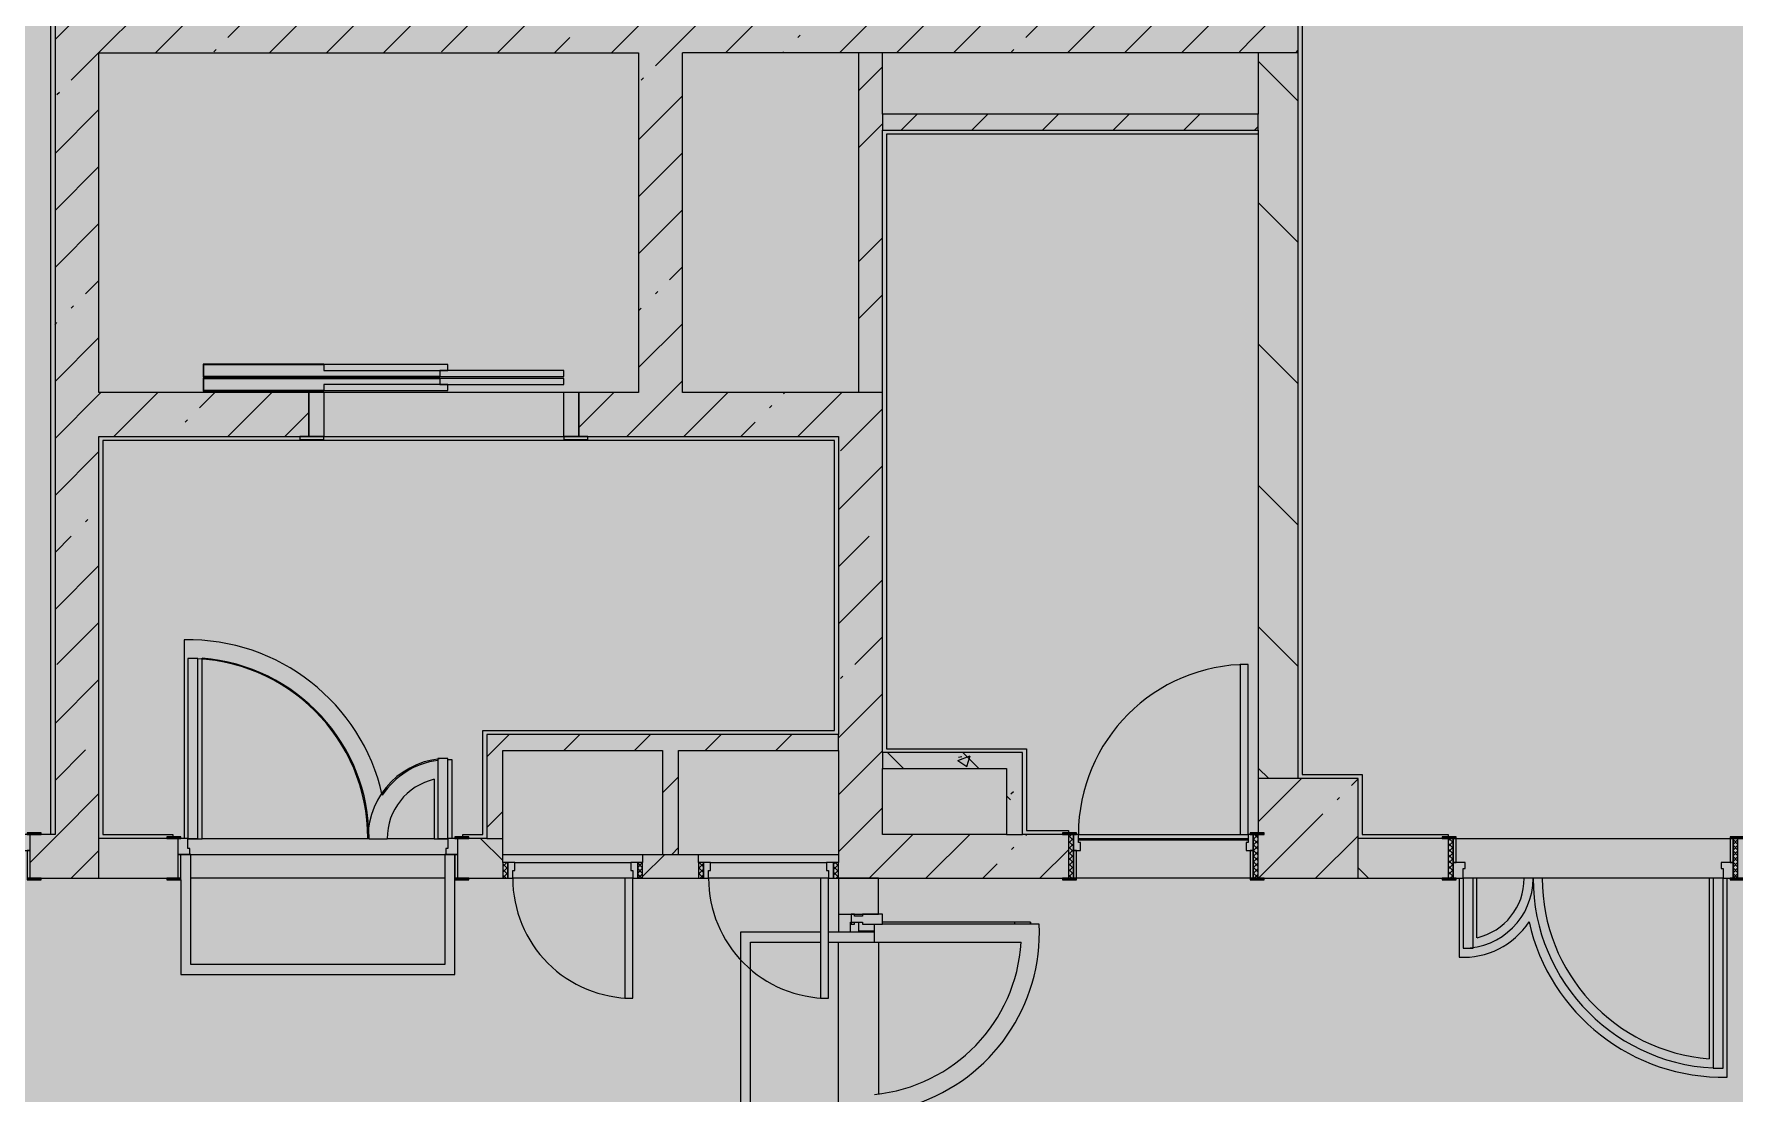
# Model space of a CAD drawing. Header units: millimetres. Extents: x 81303 to 275082, y -8553 to 29000.
# Drawn here: x 242547 to 251052, y 12321 to 17624 of the extents above; entities that cross this region are included whole.
import ezdxf

# ---------------------------------------------------------------- set-up
doc = ezdxf.new("R2010")
doc.units = ezdxf.units.MM
doc.layers.add('A-DETL-GENF-2', color=7, linetype='Continuous', lineweight=9, true_color=0xc0c0c0, transparency=0.4)
for name, color, linetype, lineweight, true_color in [('A-DETL-GENF-4', 7, 'Continuous', 5, 0xe2e2e2), ('A-DETL-GENF-5', 7, 'Continuous', 5, 0xb7b7b7), ('A-DOOR-1', 7, 'Continuous', 5, 0xb7b7b7), ('A-DOOR-2', 7, 'Continuous', 5, 0xe2e2e2), ('A-DOOR-3', 7, 'Continuous', 5, 0xaaaaaa), ('A-DOOR-FRAM-1', 7, 'Continuous', 5, 0xe2e2e2), ('A-DOOR-FRAM-2', 7, 'Continuous', 5, 0xb7b7b7), ('A-DOOR-FRAM-3', 7, 'Continuous', 5, 0xaaaaaa), ('A-FLOR-1', 7, 'Continuous', 5, 0xb7b7b7), ('A-GLAZ-CWMG-3', 7, 'Continuous', 5, 0x737373), ('A-WALL-5', 7, 'Continuous', 9, 0x737373), ('I-WALL-4', 7, 'Continuous', 5, 0x737373), ('I-WALL-5', 7, 'Continuous', 5, 0x787878), ('S-COLS-4', 7, 'Continuous', 5, 0x737373)]:
    doc.layers.add(name, color=color, linetype=linetype, lineweight=lineweight, true_color=true_color)
doc.layers.add('I-WALL-3', color=7, linetype='Continuous', lineweight=5)
doc.layers.add('S-COLS-3', color=7, linetype='Continuous', lineweight=5)
pattern_1 = [(45, (148072.5, 0), (-285.1231, 285.1231), []), (45, (148357.62, 0), (-285.1231, 285.1231), [504.031, -100.806, 16.764, -84.042])]
pattern_2 = [(45, (148072.5, 0), (-427.6843, 427.6843), []), (45, (148357.6, 0), (-427.6843, 427.6843), [])]
pattern_3 = [(135, (148072.5, 0), (-353.5534, -353.5534), [])]
pattern_4 = [(45, (148072.5, 0), (-176.7767, 176.7767), [])]
pattern_5 = [(135, (148072.5, 0), (-377.1708, -377.1708), [533.4, -88.9, 17.78, -88.9]), (135, (148072.5, 376.94), (-377.1708, -377.1708), []), (50, (148072.5, 0), (637.6445, -55.7866), [66.675, -733.425]), (355, (148072.5, 0), (-123.3494, 668.699), [53.34, -586.74]), (100.451, (148125.64, -4.65), (514.299, 612.908), [56.665, -623.315]), (46.184, (148072.5, 177.8), (948.7764, -147.1497), [100.012, -1100.137]), (96.636, (148151.6, 165.5), (830.909, 865.997), [84.998, -934.973]), (351.184, (148072.5, 177.8), (830.918, 865.988), [80.01, -880.11]), (21, (148161.4, 133.35), (530.6506, -357.9283), [66.675, -733.425]), (326, (148161.4, 133.35), (216.308, 644.6585), [53.34, -586.74]), (71.451, (148205.6, 103.5), (746.9596, 286.7243), [56.665, -623.315]), (37.5, (148072.5, 0), (10.81053, 295.9426), [16.764, -562.864, 16.764, -578.866, -588.962]), (37.5, (148072.5, 0), (10.81053, 295.9426), [-1175.258, 16.764, -572.198]), (7.5, (148072.5, 0), (233.8692, 350.6318), [16.764, -322.834, 16.764, -549.529, -224.472]), (7.5, (148072.5, 0), (233.8692, 350.6318), [-905.891, 16.764, -207.708]), (327.5, (147874.25, 0), (474.5678, -20.0513), [16.764, -205.486, 16.764, -676.656, -920.115]), (327.5, (147874.25, 0), (474.5678, -20.0513), [-915.67, 16.764, -903.351]), (317.5, (147785.35, 0), (518.4522, 88.9934), [16.764, -272.161, 16.764, -443.738, -653.415]), (317.5, (147785.35, 0), (518.4522, 88.9934), [-749.427, 16.764, -636.651])]

# ---------------------------------------------------------------- blocks, each defined once
blk = doc.blocks.new('110_Дверь_СКБ_2Ст - Д-1_л_Лестничная клетка EIS60 2-32142534-3_10_3_птичка')
at = {"layer": 'A-DOOR-2'}
for points in [[(612.5, 110), (662.5, 110), (662.5, 1010), (612.5, 1010), (612.5, 603.3)], [(-587.5, 110), (-587.5, 510), (-637.5, 510), (-637.5, 110)], [(712.5, -110), (712.5, 30), (697.5, 24.8), (697.5, -110)]]:
    blk.add_hatch(color=256, dxfattribs=at).paths.add_polyline_path(points)
h = blk.add_hatch(color=256, dxfattribs=at)
h.paths.add_polyline_path([(652.5, 30), (712.5, 30), (712.5, 110), (662.5, 110), (662.5, 60), (652.5, 60)])
h.paths.add_polyline_path([(-687.5, 30), (-627.5, 30), (-627.5, 60), (-637.5, 60), (-637.5, 110), (-687.5, 110)])
at = {"layer": 'A-DOOR-FRAM-1'}
for points in [[(-672.5, 110), (-672.5, 118), (-742.5, 118), (-742.5, 110)], [(767.5, 110), (767.5, 118), (697.5, 118), (697.5, 110)], [(-672.5, -110), (-672.5, 30), (-687.5, 24.8), (-687.5, -110)], [(-672.5, -118), (-672.5, -110), (-742.5, -110), (-742.5, -118)], [(767.5, -118), (767.5, -110), (697.5, -110), (697.5, -118)]]:
    blk.add_hatch(color=256, dxfattribs=at).paths.add_polyline_path(points)
at = {"layer": 'A-DOOR-1'}
for p, q in [((662.5, 1010), (612.5, 1010)), ((612.5, 1010), (612.5, 110)), ((662.5, 110), (662.5, 1010)), ((-637.5, 510), (-637.5, 110)), ((-587.5, 510), (-637.5, 510)), ((-587.5, 110), (-587.5, 510)), ((-637.5, 110), (-587.5, 110)), ((612.5, 110), (662.5, 110))]:
    blk.add_line(p, q, dxfattribs=at)
for centre, radius, start, end in [((662.5, 110), 900, 90, 180), ((-637.5, 110), 400, 360, 90)]:
    blk.add_arc(centre, radius, start, end, dxfattribs=at)
at = {"layer": 'A-DOOR-FRAM-2'}
for p, q in [((-672.5, 118), (-742.5, 118)), ((-742.5, 118), (-742.5, 110)), ((-742.5, 110), (-672.5, 110)), ((-637.5, 110), (-687.5, 110)), ((-687.5, 110), (-687.5, 30)), ((-672.5, 110), (-672.5, 118)), ((-637.5, 60), (-637.5, 110)), ((662.5, 110), (662.5, 60)), ((712.5, 110), (662.5, 110)), ((767.5, 118), (697.5, 118)), ((697.5, 118), (697.5, 110)), ((697.5, 110), (767.5, 110)), ((712.5, 30), (712.5, 110)), ((767.5, 110), (767.5, 118)), ((-687.5, 30), (-627.5, 30)), ((-672.5, 30), (-687.5, 30)), ((-687.5, 30), (-687.5, -110)), ((-672.5, -110), (-672.5, 30)), ((-627.5, 60), (-637.5, 60)), ((-627.5, 30), (-627.5, 60)), ((662.5, 60), (652.5, 60)), ((652.5, 60), (652.5, 30)), ((652.5, 30), (712.5, 30)), ((712.5, 30), (697.5, 30)), ((697.5, 30), (697.5, -110)), ((712.5, -110), (712.5, 30)), ((-672.5, -110), (-742.5, -110)), ((-742.5, -110), (-742.5, -118)), ((-742.5, -118), (-672.5, -118)), ((-687.5, -110), (-672.5, -110)), ((-672.5, -118), (-672.5, -110)), ((697.5, -110), (712.5, -110)), ((767.5, -110), (697.5, -110)), ((697.5, -110), (697.5, -118)), ((697.5, -118), (767.5, -118)), ((767.5, -118), (767.5, -110))]:
    blk.add_line(p, q, dxfattribs=at)
blk = doc.blocks.new('110_Дверь_СКБ_2Ст - Д-3а 1450x2100h_Лестничная клетка из коридора-32352288-3_10_3_птичка')
at = {"layer": 'A-DOOR-2'}
for points in [[(-587.5, 100), (-587.5, 1000), (-637.5, 1000), (-637.5, 100)], [(662.5, 100), (662.5, 500), (612.5, 500), (612.5, 100)], [(712.5, -100), (712.5, 20), (697.5, 20), (697.5, -100)]]:
    blk.add_hatch(color=256, dxfattribs=at).paths.add_polyline_path(points)
h = blk.add_hatch(color=256, dxfattribs=at)
h.paths.add_polyline_path([(-627.5, 20), (-627.5, 50), (-637.5, 50), (-637.5, 100), (-687.5, 100), (-687.5, 20)])
h.paths.add_polyline_path([(712.5, 20), (712.5, 100), (662.5, 100), (662.5, 50), (652.5, 50), (652.5, 20)])
at = {"layer": 'A-DOOR-FRAM-1'}
for points in [[(-672.5, 100), (-672.5, 108), (-742.5, 108), (-742.5, 100)], [(767.5, 100), (767.5, 108), (697.5, 108), (697.5, 100)], [(-672.5, -100), (-672.5, 20), (-687.5, 20), (-687.5, -100)], [(-672.5, -108), (-672.5, -100), (-742.5, -100), (-742.5, -108)], [(767.5, -108), (767.5, -100), (697.5, -100), (697.5, -108)]]:
    blk.add_hatch(color=256, dxfattribs=at).paths.add_polyline_path(points)
at = {"layer": 'A-DOOR-1'}
for p, q in [((-637.5, 1000), (-637.5, 100)), ((-587.5, 1000), (-637.5, 1000)), ((-587.5, 100), (-587.5, 1000)), ((662.5, 500), (612.5, 500)), ((612.5, 500), (612.5, 100)), ((662.5, 100), (662.5, 500)), ((-637.5, 100), (-587.5, 100)), ((612.5, 100), (662.5, 100))]:
    blk.add_line(p, q, dxfattribs=at)
for centre, radius, start, end in [((-637.5, 100), 900, 0, 90), ((662.5, 100), 400, 90, 180)]:
    blk.add_arc(centre, radius, start, end, dxfattribs=at)
at = {"layer": 'A-DOOR-FRAM-2'}
for p, q in [((-672.5, 108), (-742.5, 108)), ((-742.5, 108), (-742.5, 100)), ((-742.5, 100), (-672.5, 100)), ((-637.5, 100), (-687.5, 100)), ((-687.5, 100), (-687.5, 20)), ((-672.5, 100), (-672.5, 108)), ((-637.5, 50), (-637.5, 100)), ((662.5, 100), (662.5, 50)), ((712.5, 100), (662.5, 100)), ((767.5, 108), (697.5, 108)), ((697.5, 108), (697.5, 100)), ((697.5, 100), (767.5, 100)), ((712.5, 20), (712.5, 100)), ((767.5, 100), (767.5, 108)), ((-687.5, 20), (-627.5, 20)), ((-672.5, 20), (-687.5, 20)), ((-687.5, 20), (-687.5, -100)), ((-672.5, -100), (-672.5, 20)), ((-627.5, 50), (-637.5, 50)), ((-627.5, 20), (-627.5, 50)), ((662.5, 50), (652.5, 50)), ((652.5, 50), (652.5, 20)), ((652.5, 20), (712.5, 20)), ((712.5, 20), (697.5, 20)), ((697.5, 20), (697.5, -100)), ((712.5, -100), (712.5, 20)), ((-672.5, -100), (-742.5, -100)), ((-742.5, -100), (-742.5, -108)), ((-742.5, -108), (-672.5, -108)), ((-687.5, -100), (-672.5, -100)), ((-672.5, -108), (-672.5, -100)), ((697.5, -100), (712.5, -100)), ((767.5, -100), (697.5, -100)), ((697.5, -100), (697.5, -108)), ((697.5, -108), (767.5, -108)), ((767.5, -108), (767.5, -100))]:
    blk.add_line(p, q, dxfattribs=at)
blk = doc.blocks.new('110_Дверь_СКБ_1Ст_Внутренняя1 - Д-8_п_ 950x2100h_охрана 2-32352576-3_10_3_птичка')
at = {"layer": 'A-DOOR-2'}
h = blk.add_hatch(color=256, dxfattribs=at)
h.paths.add_polyline_path([(462.5, 30), (462.5, 110), (437.5, 110), (437.5, 70), (427.5, 70), (427.5, 30)])
h.paths.add_polyline_path([(-402.5, 30), (-402.5, 70), (-412.5, 70), (-412.5, 110), (-437.5, 110), (-437.5, 30)])
at = {"layer": 'A-DOOR-3'}
h = blk.add_hatch(dxfattribs=at)
h.set_pattern_fill('FP_76', color=256, style=0, pattern_type=2)
h.set_pattern_definition([(135, (1826.41, 174.685), (-14.14214, -14.14214), []), (225, (1826.41, 174.685), (14.14214, -14.14214), [])])
h.paths.add_polyline_path([(487.5, -110), (487.5, 110), (462.5, 110), (462.5, -110)])
at = {"layer": 'A-DOOR-FRAM-1'}
for points in [[(397.5, 110), (437.5, 110), (437.5, 960), (397.5, 960)], [(-422.5, 110), (-422.5, 118), (-492.5, 118), (-492.5, 110)], [(517.5, 110), (517.5, 118), (447.5, 118), (447.5, 110)], [(-422.5, -110), (-422.5, 30), (-437.5, 24.8), (-437.5, -110)], [(462.5, -110), (462.5, 30), (447.5, 24.8), (447.5, -110)], [(-422.5, -118), (-422.5, -110), (-492.5, -110), (-492.5, -118)], [(517.5, -118), (517.5, -110), (447.5, -110), (447.5, -118)]]:
    blk.add_hatch(color=256, dxfattribs=at).paths.add_polyline_path(points)
at = {"layer": 'A-DOOR-FRAM-3'}
h = blk.add_hatch(dxfattribs=at)
h.set_pattern_fill('FP_77', color=256, style=0, pattern_type=2)
h.set_pattern_definition([(45, (-296.384, 174.685), (-14.1421, 14.1421), []), (135, (-296.384, 174.685), (-14.1421, -14.1421), [])])
h.paths.add_polyline_path([(-437.5, -110), (-437.5, 110), (-462.5, 110), (-462.5, -110)])
at = {"layer": 'A-DOOR-1'}
for p, q in [((437.5, 960), (397.5, 960)), ((397.5, 960), (397.5, 110)), ((437.5, 110), (437.5, 960)), ((397.5, 110), (437.5, 110))]:
    blk.add_line(p, q, dxfattribs=at)
blk.add_arc((437.5, 110), 850, 90, 180, dxfattribs=at)
at = {"layer": 'A-DOOR-FRAM-2'}
for p, q in [((-422.5, 118), (-492.5, 118)), ((-492.5, 118), (-492.5, 110)), ((-492.5, 110), (-422.5, 110)), ((-437.5, 110), (-462.5, 110)), ((-462.5, 110), (-462.5, -110)), ((-412.5, 110), (-437.5, 110)), ((-437.5, 110), (-437.5, 30)), ((-437.5, -110), (-437.5, 110)), ((-422.5, 110), (-437.5, 110)), ((-437.5, 110), (-437.5, 109)), ((-437.5, 109), (-422.5, 109)), ((-422.5, 110), (-422.5, 118)), ((-422.5, 109), (-422.5, 110)), ((-412.5, 70), (-412.5, 110)), ((437.5, 110), (437.5, 70)), ((462.5, 110), (437.5, 110)), ((517.5, 118), (447.5, 118)), ((447.5, 118), (447.5, 110)), ((462.5, 110), (447.5, 110)), ((447.5, 110), (447.5, 109)), ((447.5, 110), (517.5, 110)), ((447.5, 109), (462.5, 109)), ((462.5, 30), (462.5, 110)), ((487.5, 110), (462.5, 110)), ((462.5, 110), (462.5, -110)), ((462.5, 109), (462.5, 110)), ((487.5, -110), (487.5, 110)), ((517.5, 110), (517.5, 118)), ((-437.5, 30), (-402.5, 30)), ((-422.5, 30), (-437.5, 30)), ((-437.5, 30), (-437.5, -110)), ((-422.5, -110), (-422.5, 30)), ((-402.5, 70), (-412.5, 70)), ((-402.5, 30), (-402.5, 70)), ((437.5, 70), (427.5, 70)), ((427.5, 70), (427.5, 30)), ((427.5, 30), (462.5, 30)), ((462.5, 30), (447.5, 30)), ((447.5, 30), (447.5, -110)), ((462.5, -110), (462.5, 30)), ((-422.5, -110), (-492.5, -110)), ((-492.5, -110), (-492.5, -118)), ((-492.5, -118), (-422.5, -118)), ((-462.5, -110), (-437.5, -110)), ((-437.5, -110), (-422.5, -110)), ((-422.5, -118), (-422.5, -110)), ((447.5, -110), (462.5, -110)), ((517.5, -110), (447.5, -110)), ((447.5, -110), (447.5, -118)), ((447.5, -118), (517.5, -118)), ((462.5, -110), (487.5, -110)), ((517.5, -118), (517.5, -110))]:
    blk.add_line(p, q, dxfattribs=at)
blk = doc.blocks.new('110_Дверь_СКБ_2Ст - Д-6_л__ ДОО_Дв_1450x2100h_Дверь из раздевальной в коридор-32357677-3_10_3_птичка')
at = {"layer": 'A-DOOR-2'}
for points in [[(-587.5, 1050), (-637.5, 1050), (-637.5, 100), (-587.5, 100), (-587.5, 543.6)], [(612.5, 450), (612.5, 100), (662.5, 100), (662.5, 450)]]:
    blk.add_hatch(color=256, dxfattribs=at).paths.add_polyline_path(points)
h = blk.add_hatch(color=256, dxfattribs=at)
h.paths.add_polyline_path([(662.5, 100), (662.5, 50), (652.5, 50), (652.5, 20), (712.5, 20), (712.5, 100), (672.8, 100)])
h.paths.add_polyline_path([(-637.5, 100), (-687.5, 100), (-687.5, 20), (-627.5, 20), (-627.5, 50), (-637.5, 50)])
at = {"layer": 'A-DOOR-3'}
h = blk.add_hatch(dxfattribs=at)
h.set_pattern_fill('FP_91', color=256, style=0, pattern_type=2)
h.set_pattern_definition([(135, (1576.41, 164.685), (-14.14214, -14.14214), []), (225, (1576.41, 164.685), (14.14214, -14.14214), [])])
h.paths.add_polyline_path([(737.5, 100), (712.5, 100), (712.5, -100), (737.5, -100), (737.5, -34.8)])
at = {"layer": 'A-DOOR-FRAM-1'}
for points in [[(-672.5, 108), (-742.5, 108), (-742.5, 100), (-672.5, 100)], [(697.5, 108), (697.5, 100), (767.5, 100), (767.5, 108)], [(-672.5, 20), (-687.5, 20), (-687.5, -100), (-672.5, -100), (-672.5, -34.8)], [(712.5, 20), (697.5, 20), (697.5, -100), (712.5, -100), (712.5, -34.8)], [(-672.5, -100), (-742.5, -100), (-742.5, -108), (-672.5, -108)], [(697.5, -100), (697.5, -108), (767.5, -108), (767.5, -100)]]:
    blk.add_hatch(color=256, dxfattribs=at).paths.add_polyline_path(points)
at = {"layer": 'A-DOOR-FRAM-3'}
h = blk.add_hatch(dxfattribs=at)
h.set_pattern_fill('FP_92', color=256, style=0, pattern_type=2)
h.set_pattern_definition([(45, (-546.384, 164.685), (-14.1421, 14.1421), []), (135, (-546.384, 164.685), (-14.1421, -14.1421), [])])
h.paths.add_polyline_path([(-712.5, 100), (-712.5, -100), (-687.5, -100), (-687.5, 100)])
at = {"layer": 'A-DOOR-1'}
for p, q in [((-637.5, 1050), (-637.5, 100)), ((-587.5, 1050), (-637.5, 1050)), ((-587.5, 100), (-587.5, 1050)), ((662.5, 450), (612.5, 450)), ((612.5, 450), (612.5, 100)), ((662.5, 100), (662.5, 450)), ((-637.5, 100), (-587.5, 100)), ((612.5, 100), (662.5, 100))]:
    blk.add_line(p, q, dxfattribs=at)
for centre, radius, start, end in [((-637.5, 100), 950, 0, 90), ((662.5, 100), 350, 90, 180)]:
    blk.add_arc(centre, radius, start, end, dxfattribs=at)
at = {"layer": 'A-DOOR-FRAM-2'}
for p, q in [((-672.5, 108), (-742.5, 108)), ((-742.5, 108), (-742.5, 100)), ((-742.5, 100), (-672.5, 100)), ((-687.5, 100), (-712.5, 100)), ((-712.5, 100), (-712.5, -100)), ((-637.5, 100), (-687.5, 100)), ((-687.5, 100), (-687.5, 20)), ((-687.5, -100), (-687.5, 100)), ((-672.5, 100), (-672.5, 108)), ((-637.5, 50), (-637.5, 100)), ((662.5, 100), (662.5, 50)), ((712.5, 100), (662.5, 100)), ((767.5, 108), (697.5, 108)), ((697.5, 108), (697.5, 100)), ((697.5, 100), (767.5, 100)), ((712.5, 20), (712.5, 100)), ((737.5, 100), (712.5, 100)), ((712.5, 100), (712.5, -100)), ((737.5, -100), (737.5, 100)), ((767.5, 100), (767.5, 108)), ((-687.5, 20), (-627.5, 20)), ((-672.5, 20), (-687.5, 20)), ((-687.5, 20), (-687.5, -100)), ((-672.5, -100), (-672.5, 20)), ((-627.5, 50), (-637.5, 50)), ((-627.5, 20), (-627.5, 50)), ((662.5, 50), (652.5, 50)), ((652.5, 50), (652.5, 20)), ((652.5, 20), (712.5, 20)), ((712.5, 20), (697.5, 20)), ((697.5, 20), (697.5, -100)), ((712.5, -100), (712.5, 20)), ((-672.5, -100), (-742.5, -100)), ((-742.5, -100), (-742.5, -108)), ((-742.5, -108), (-672.5, -108)), ((-712.5, -100), (-687.5, -100)), ((-687.5, -100), (-672.5, -100)), ((-672.5, -108), (-672.5, -100)), ((697.5, -100), (712.5, -100)), ((767.5, -100), (697.5, -100)), ((697.5, -100), (697.5, -108)), ((697.5, -108), (767.5, -108)), ((712.5, -100), (737.5, -100)), ((767.5, -108), (767.5, -100))]:
    blk.add_line(p, q, dxfattribs=at)
blk = doc.blocks.new('110_Дверь_СКБ_1Ст - д-18 700x2100h_Технический шкаф ЭОМ и СС-V114-3_10_3_птичка')
at = {"layer": 'A-DOOR-2'}
h = blk.add_hatch(color=256, dxfattribs=at)
h.paths.add_polyline_path([(312.5, 60), (312.5, 20), (302.5, 20), (302.5, -20), (337.5, -20), (337.5, 60)])
h.paths.add_polyline_path([(-287.5, 60), (-312.5, 60), (-312.5, -20), (-277.5, -20), (-277.5, 20), (-287.5, 20)])
at = {"layer": 'A-DOOR-3'}
h = blk.add_hatch(dxfattribs=at)
h.set_pattern_fill('FP_103', color=256, style=0, pattern_type=2)
h.set_pattern_definition([(135, (1951.41, 124.685), (-14.14214, -14.14214), []), (225, (1951.41, 124.685), (14.14214, -14.14214), [])])
h.paths.add_polyline_path([(362.5, 60), (337.5, 60), (337.5, -20), (362.5, -20)])
at = {"layer": 'A-DOOR-FRAM-1'}
blk.add_hatch(color=256, dxfattribs=at).paths.add_polyline_path([(-247.5, 660), (-287.5, 660), (-287.5, 60), (-247.5, 60), (-247.5, 503.6)])
at = {"layer": 'A-DOOR-FRAM-3'}
h = blk.add_hatch(dxfattribs=at)
h.set_pattern_fill('FP_104', color=256, style=0, pattern_type=2)
h.set_pattern_definition([(45, (-171.384, 124.685), (-14.1421, 14.1421), []), (135, (-171.384, 124.685), (-14.1421, -14.1421), [])])
h.paths.add_polyline_path([(-312.5, 60), (-337.5, 60), (-337.5, -20), (-312.5, -20)])
at = {"layer": 'A-DOOR-1'}
for p, q in [((-287.5, 660), (-287.5, 60)), ((-247.5, 660), (-287.5, 660)), ((-247.5, 60), (-247.5, 660)), ((-287.5, 60), (-247.5, 60))]:
    blk.add_line(p, q, dxfattribs=at)
blk.add_arc((-287.5, 60), 600, 360, 90, dxfattribs=at)
at = {"layer": 'A-DOOR-FRAM-2'}
for p, q in [((-312.5, 60), (-337.5, 60)), ((-337.5, 60), (-337.5, -20)), ((-287.5, 60), (-312.5, 60)), ((-312.5, 60), (-312.5, -20)), ((-312.5, -20), (-312.5, 60)), ((-287.5, 20), (-287.5, 60)), ((-277.5, 20), (-287.5, 20)), ((-277.5, -20), (-277.5, 20)), ((-247.5, 60), (312.5, 60)), ((312.5, 20), (302.5, 20)), ((302.5, 20), (302.5, -20)), ((312.5, 60), (312.5, 20)), ((337.5, 60), (312.5, 60)), ((337.5, -20), (337.5, 60)), ((362.5, 60), (337.5, 60)), ((337.5, 60), (337.5, -20)), ((362.5, -20), (362.5, 60)), ((-337.5, -20), (-312.5, -20)), ((-312.5, -20), (-277.5, -20)), ((302.5, -20), (-277.5, -20)), ((302.5, -20), (337.5, -20)), ((337.5, -20), (362.5, -20))]:
    blk.add_line(p, q, dxfattribs=at)
blk = doc.blocks.new('BSC_Колонна _Прямоугольная - 500х500-17857564-3_10_3_птичка')
at = {"layer": 'S-COLS-3'}
h = blk.add_hatch(dxfattribs=at)
h.set_pattern_fill('FP_133', color=256, style=0, pattern_type=2)
h.set_pattern_definition([(45, (-100850, -13650), (-285.1231, 285.1231), []), (45, (-100564.88, -13650), (-285.1231, 285.1231), [504.031, -100.806, 16.764, -84.042])])
h.paths.add_polyline_path([(-250, -250), (250, -250), (250, 250), (-250, 250), (-250, -22), (-220, -22), (-220, -30), (-250, -30), (-250, -115.2)])
at = {"layer": 'S-COLS-4'}
for p, q in [((250, 250), (-250, 250)), ((-250, 250), (-250, -22)), ((250, -250), (250, 250)), ((-220, -250), (250, -250))]:
    blk.add_line(p, q, dxfattribs=at)
blk = doc.blocks.new('DOR_Дверь лифта - 1350х2050h-19118285-3_10_3_птичка')
at = {"layer": 'A-DOOR-1'}
for p, q in [((-600, 125), (-720, 125)), ((-720, 125), (-720, 110)), ((-720, 110), (-600, 110)), ((-675, 110), (-675, -110)), ((-600, 110), (-675, 110)), ((-600, 110), (-600, 125)), ((600, 110), (-600, 110)), ((-600, 110), (-600, -110)), ((720, 125), (600, 125)), ((600, 125), (600, 110)), ((600, -110), (600, 110)), ((675, 110), (600, 110)), ((600, 110), (720, 110)), ((675, -110), (675, 110)), ((720, 110), (720, 125)), ((-675, -110), (-600, -110)), ((-600, -110), (600, -110)), ((-600, -150), (-600, -180)), ((20, -150), (-600, -150)), ((-20, -120), (-20, -150)), ((600, -120), (-20, -120)), ((-20, -150), (600, -150)), ((20, -180), (20, -150)), ((600, -110), (675, -110)), ((600, -150), (600, -120)), ((-600, -180), (20, -180)), ((-600, -190), (-600, -220)), ((20, -190), (-600, -190)), ((-600, -220), (20, -220)), ((-20, -220), (-20, -250)), ((600, -220), (-20, -220)), ((-20, -250), (600, -250)), ((20, -220), (20, -190)), ((600, -250), (600, -220))]:
    blk.add_line(p, q, dxfattribs=at)
at = {"layer": 'A-DOOR-FRAM-2'}
for p, q in [((600, -117), (600, -120)), ((1203, -117), (600, -117)), ((600, -120), (1200, -120)), ((1200, -120), (1200, -180)), ((1203, -183), (1203, -117)), ((1200, -180), (20, -180)), ((20, -180), (20, -183)), ((20, -183), (1203, -183)), ((1203, -187), (20, -187)), ((20, -187), (20, -190)), ((20, -190), (1200, -190)), ((600, -250), (600, -253)), ((1200, -250), (600, -250)), ((600, -253), (1203, -253)), ((1200, -190), (1200, -250)), ((1203, -253), (1203, -187))]:
    blk.add_line(p, q, dxfattribs=at)
blk = doc.blocks.new('Дверь_Витражная_остекление_ - ВВ-7 остекление-32356329-3_10_3_птичка')
at = {"layer": 'A-DETL-GENF-4'}
blk.add_hatch(color=256, dxfattribs=at).paths.add_polyline_path([(-860, -20), (-860, -96), (-815, -96), (-815, -20)])
h = blk.add_hatch(color=256, dxfattribs=at)
h.paths.add_polyline_path([(865, -100), (900, -100), (900, -40), (910, -40), (910, -20), (865, -20), (865, -40)])
h.paths.add_polyline_path([(900, -880), (910, -880), (910, -140), (900, -140), (900, -833.5)])
at = {"layer": 'A-DETL-GENF-5'}
for p, q in [((-815, -20), (-860, -20)), ((-860, -96), (-860, -20)), ((-815, -20), (-860, -20)), ((-860, -20), (-860, -96)), ((865, -100), (865, -20)), ((865, -20), (865, -100)), ((910, -880), (910, -140)), ((910, -880), (910, -140)), ((910, -800), (900, -800)), ((910, -880), (900, -880)), ((900, -880), (910, -880))]:
    blk.add_line(p, q, dxfattribs=at)
at = {"layer": 'A-DOOR-1'}
for p, q in [((-910, 20), (-860, 20)), ((-910, -20), (-910, 20)), ((-860, 20), (-860, -20)), ((860, 20), (910, 20)), ((860, -20), (860, 20)), ((910, 20), (910, -20)), ((-860, -20), (-910, -20)), ((-860, -96), (-860, -20)), ((910, -20), (860, -20))]:
    blk.add_line(p, q, dxfattribs=at)
for centre, start, end in [((-860, -20), 354.58147, 0), ((860, -20), 180, 185.41853)]:
    blk.add_arc(centre, 860, start, end, dxfattribs=at)
blk = doc.blocks.new('Прямоугольный импост - Импост структурный с накладкой - 160мм Темный-32348142-3_10_3_птичка')
at = {"layer": 'A-GLAZ-CWMG-3'}
for p, q in [((0, 17), (-50, 17)), ((-50, 17), (-50, 0)), ((-50, 0), (-40, 0)), ((-40, 0), (-40, -40)), ((-10, -40), (-10, 0)), ((-10, 0), (0, 0)), ((0, 0), (0, 17)), ((-40, -40), (-50, -40)), ((-50, -40), (-50, -140)), ((0, -40), (-10, -40)), ((0, -140), (0, -40)), ((-50, -140), (0, -140))]:
    blk.add_line(p, q, dxfattribs=at)

msp = doc.modelspace()

# ---------------------------------------------------------------- hatches: boundary and pattern name
at = {"layer": 'A-DETL-GENF-2'}
msp.add_hatch(color=256, dxfattribs=at).paths.add_polyline_path([(273305.5, -258), (273305.5, 21479), (241405.5, 21479), (241405.5, 27379), (232642.5, 27379), (232642.5, 10208.3), (237282.5, 10208.3), (237282.5, -258), (272060.1, -258)])
at = {"layer": 'I-WALL-3'}
h = msp.add_hatch(dxfattribs=at)
h.set_pattern_fill('FP_54', color=256, style=0, pattern_type=2)
h.set_pattern_definition(pattern_1)
h.paths.add_polyline_path([(248652.5, 17530), (248872.5, 17530), (248872.5, 21400), (248652.5, 21400), (248652.5, 17750)])
h = msp.add_hatch(dxfattribs=at)
h.set_pattern_fill('FP_54', color=256, style=0, pattern_type=2)
h.set_pattern_definition(pattern_1)
h.paths.add_polyline_path([(242695.7, 13620), (242872.5, 13620), (242872.5, 17750), (242652.5, 17750), (242652.5, 13620)])
h = msp.add_hatch(dxfattribs=at)
h.set_pattern_fill('FP_54', color=256, style=0, pattern_type=2)
h.set_pattern_definition(pattern_1)
h.paths.add_polyline_path([(248652.5, 17530), (248652.5, 17750), (242872.5, 17750), (242872.5, 17530), (247822.8, 17530)])
h = msp.add_hatch(dxfattribs=at)
h.set_pattern_fill('FP_54', color=256, style=0, pattern_type=2)
h.set_pattern_definition(pattern_1)
h.paths.add_polyline_path([(245792.5, 15830), (245792.5, 17530), (245572.5, 17530), (245572.5, 15830)])
h = msp.add_hatch(dxfattribs=at)
h.set_pattern_fill('FP_84', color=256, style=0, pattern_type=2)
h.set_pattern_definition(pattern_2)
h.paths.add_polyline_path([(246792.5, 15830), (246792.5, 17530), (246672.5, 17530), (246672.5, 15830)])
h = msp.add_hatch(dxfattribs=at)
h.set_pattern_fill('FP_57', color=256, style=0, pattern_type=2)
h.set_pattern_definition(pattern_3)
h.paths.add_polyline_path([(248872.5, 13900), (248872.5, 17530), (248672.5, 17530), (248672.5, 13900), (248856.6, 13900)])
h = msp.add_hatch(dxfattribs=at)
h.set_pattern_fill('FP_59', color=256, style=0, pattern_type=2)
h.set_pattern_definition(pattern_4)
h.paths.add_polyline_path([(248672.5, 17142.8), (248672.5, 17222.8), (246792.5, 17222.8), (246792.5, 17142.8), (247822.8, 17142.8)])
h = msp.add_hatch(dxfattribs=at)
h.set_pattern_fill('FP_54', color=256, style=0, pattern_type=2)
h.set_pattern_definition(pattern_1)
h.paths.add_polyline_path([(243922.5, 15610), (243922.5, 15830), (242872.5, 15830), (242872.5, 15610)])
h.paths.add_polyline_path([(246572.5, 15610), (246572.5, 15830), (245272.5, 15830), (245272.5, 15610), (245958.4, 15610)])
h = msp.add_hatch(dxfattribs=at)
h.set_pattern_fill('FP_54', color=256, style=0, pattern_type=2)
h.set_pattern_definition(pattern_1)
h.paths.add_polyline_path([(246572.5, 13620), (246792.5, 13620), (246792.5, 15830), (246572.5, 15830), (246572.5, 14040)])
h = msp.add_hatch(dxfattribs=at)
h.set_pattern_fill('FP_59', color=256, style=0, pattern_type=2)
h.set_pattern_definition(pattern_4)
h.paths.add_polyline_path([(244892.5, 13600), (244892.5, 14120), (244812.5, 14120), (244812.5, 13600)])
h = msp.add_hatch(dxfattribs=at)
h.set_pattern_fill('FP_59', color=256, style=0, pattern_type=2)
h.set_pattern_definition(pattern_4)
h.paths.add_polyline_path([(245692.5, 14040), (246572.5, 14040), (246572.5, 14120), (244892.5, 14120), (244892.5, 14040), (245026.2, 14040)])
h = msp.add_hatch(dxfattribs=at)
h.set_pattern_fill('FP_59', color=256, style=0, pattern_type=2)
h.set_pattern_definition(pattern_4)
h.paths.add_polyline_path([(245772.5, 13520), (245772.5, 14040), (245692.5, 14040), (245692.5, 13520)])
h = msp.add_hatch(dxfattribs=at)
h.set_pattern_fill('FP_54', color=256, style=0, pattern_type=2)
h.set_pattern_definition(pattern_1)
h.paths.add_polyline_path([(242582.5, 13400), (242872.5, 13400), (242872.5, 13620), (242527.5, 13620), (242527.5, 13400)])
h.paths.add_polyline_path([(240882.5, 13400), (241127.5, 13400), (241127.5, 13620), (240882.5, 13620), (240882.5, 13534.8)])
h = msp.add_hatch(dxfattribs=at)
h.set_pattern_fill('FP_54', color=256, style=0, pattern_type=2)
h.set_pattern_definition(pattern_1)
h.paths.add_polyline_path([(247722.5, 13400), (247722.5, 13620), (246572.5, 13620), (246572.5, 13400), (247692.5, 13400)])
h = msp.add_hatch(dxfattribs=at)
h.set_pattern_fill('FP_57', color=256, style=0, pattern_type=2)
h.set_pattern_definition(pattern_3)
h.paths.add_polyline_path([(242872.5, 13400), (243267.5, 13400), (243267.5, 13600), (242872.5, 13600), (242872.5, 13534.8)])
h.paths.add_polyline_path([(244892.5, 13400), (244892.5, 13600), (244667.5, 13600), (244667.5, 13400), (244722.5, 13400)])
h = msp.add_hatch(dxfattribs=at)
h.set_pattern_fill('FP_57', color=256, style=0, pattern_type=2)
h.set_pattern_definition(pattern_3)
h.paths.add_polyline_path([(265522.9, 13400), (265552.9, 13400), (265552.9, 13600), (264172.5, 13600), (264172.5, 13400), (264602.4, 13400)])
h.paths.add_polyline_path([(267002.9, 13400), (269002.5, 13400), (269002.5, 13600), (267002.9, 13600), (267002.9, 13534.8)])
h.paths.add_polyline_path([(256392.5, 13400), (256392.5, 13600), (251072.5, 13600), (251072.5, 13400), (256362.5, 13400)])
h.paths.add_polyline_path([(259941.4, 13400), (263672.5, 13400), (263672.5, 13600), (259122.5, 13600), (259122.5, 13400)])
h.paths.add_polyline_path([(257842.5, 13400), (258622.5, 13400), (258622.5, 13600), (257842.5, 13600), (257842.5, 13534.8)])
h.paths.add_polyline_path([(249172.5, 13400), (249622.5, 13400), (249622.5, 13600), (249172.5, 13600), (249172.5, 13534.8)])
h = msp.add_hatch(dxfattribs=at)
h.set_pattern_fill('FP_84', color=256, style=0, pattern_type=2)
h.set_pattern_definition(pattern_2)
h.paths.add_polyline_path([(245592.5, 13400), (245872.5, 13400), (245872.5, 13520), (245592.5, 13520), (245592.5, 13480)])
h = msp.add_hatch(dxfattribs=at)
h.set_pattern_fill('FP_57', color=256, style=0, pattern_type=2)
h.set_pattern_definition(pattern_3)
h.paths.add_polyline_path([(246572.5, 10600), (246772.5, 10600), (246772.5, 11320), (246572.5, 11320), (246572.5, 11120)])
h.paths.add_polyline_path([(246572.5, 13220), (246772.5, 13220), (246772.5, 13400), (246572.5, 13400)])
at = {"layer": 'I-WALL-5'}
h = msp.add_hatch(dxfattribs=at)
h.set_pattern_fill('FP_64', color=256, style=0, pattern_type=2)
h.set_pattern_definition(pattern_5)
h.paths.add_polyline_path([(247412.5, 13950), (247492.5, 13950), (247492.5, 14030), (246792.5, 14030), (246792.5, 13950), (246890.6, 13950)])
h = msp.add_hatch(dxfattribs=at)
h.set_pattern_fill('FP_64', color=256, style=0, pattern_type=2)
h.set_pattern_definition(pattern_5)
h.paths.add_polyline_path([(247492.5, 13620), (247492.5, 13950), (247412.5, 13950), (247412.5, 13620)])

# ---------------------------------------------------------------- linework, layer by layer
at = {"layer": 'A-FLOR-1'}
for p, q in [((248892.5, 21130), (248892.5, 13920)), ((242631.5, 13620), (242631.5, 17750)), ((246812.5, 17122.8), (246812.5, 14047.8)), ((248672.5, 17122.8), (246812.5, 17122.8)), ((246552.5, 15590), (242892.5, 15590)), ((242892.5, 15590), (242892.5, 13620)), ((246552.5, 14140), (246552.5, 15590)), ((243299, 14593.2), (243299, 13600)), ((243389, 13598.4), (243389, 14500.7)), ((244792.5, 13620), (244792.5, 14140)), ((244792.5, 14140), (246552.5, 14140)), ((246812.5, 14047.8), (247512.5, 14047.8)), ((247512.5, 14047.8), (247512.5, 13640)), ((244640.1, 13600), (244640.1, 13992.9)), ((244550.1, 13895.6), (244550.1, 13598.4)), ((248892.5, 13920), (249192.5, 13920)), ((249192.5, 13920), (249192.5, 13620)), ((242892.5, 13620), (243242.5, 13620)), ((243242.5, 13620), (243242.5, 13608)), ((244692.5, 13620), (244792.5, 13620)), ((244692.5, 13608), (244692.5, 13620)), ((247512.5, 13640), (247722.5, 13640)), ((247722.5, 13640), (247722.5, 13628)), ((249192.5, 13620), (249622.5, 13620)), ((249622.5, 13620), (249622.5, 13608)), ((243317.5, 13598.4), (243389, 13598.4)), ((244224, 13598.4), (244314, 13598.4)), ((244550.1, 13598.4), (244617.5, 13598.4)), ((247772.5, 13600), (248622.5, 13600)), ((248622.5, 13590.2), (247772.5, 13590.2)), ((243332.4, 13518.4), (243282.5, 13518.4)), ((243327.5, 13520), (244607.5, 13520)), ((243332.4, 12968.4), (243332.4, 13518.4)), ((244652.4, 13518.4), (244602.4, 13518.4)), ((244602.4, 13518.4), (244602.4, 12968.4)), ((244652.4, 12918.4), (244652.4, 13518.4)), ((243282.4, 13392), (243282.4, 12918.4)), ((249676.7, 13400), (249676.7, 13005.6)), ((249766.7, 13400), (249747.5, 13400)), ((249766.7, 13102.9), (249766.7, 13400)), ((250092.9, 13400), (250002.9, 13400)), ((250947.5, 13400), (250927.9, 13400)), ((250927.9, 13400), (250927.9, 12497.7)), ((251017.9, 12405.2), (251017.9, 13400)), ((246482.5, 13130), (246082.5, 13130)), ((246082.5, 13130), (246082.5, 11455)), ((246632.5, 13130), (246522.5, 13130)), ((246752.5, 13130), (246672.5, 13130)), ((246752.5, 13080), (246752.5, 13170)), ((247576.6, 13170), (246792.5, 13170)), ((246132.5, 11505), (246132.5, 13080)), ((246132.5, 13080), (246482.5, 13080)), ((246522.5, 13080), (247486, 13080)), ((244602.4, 12968.4), (243332.4, 12968.4)), ((243282.4, 12918.4), (244652.4, 12918.4))]:
    msp.add_line(p, q, dxfattribs=at)
for centre, radius, start, end in [((243319, 13598.4), 995, 12.67054, 91.1511), ((243319, 13598.4), 905, 0, 85.56313), ((244619, 13598.4), 395, 97.4974, 146.45952), ((244619, 13598.4), 395, 86.92799, 90.21838), ((244619, 13598.4), 305, 103.0427, 180), ((249697.9, 13400), 305, 283.0427, 360), ((250997.9, 13400), 905, 180, 265.56313), ((246672.5, 13130), 905, 288.14412, 2.53324), ((249697.9, 13400), 395, 266.92799, 326.45952), ((250997.9, 13400), 995, 192.67054, 271.1511), ((246672.5, 13130), 815, 275.6332, 356.48271)]:
    msp.add_arc(centre, radius, start, end, dxfattribs=at)
at = {"layer": 'A-WALL-5'}
for p, q in [((246792.5, 17222.8), (246792.5, 17142.8)), ((248672.5, 17142.8), (248672.5, 17222.8)), ((246572.5, 14040), (246572.5, 14120)), ((246792.5, 14030), (246792.5, 13950)), ((247412.5, 13620), (247492.5, 13620)), ((242872.5, 13400), (242872.5, 13600)), ((244812.5, 13600), (244892.5, 13600)), ((245692.5, 13520), (245772.5, 13520))]:
    msp.add_line(p, q, dxfattribs=at)
at = {"layer": 'I-WALL-4'}
for p, q in [((248872.5, 13900), (248872.5, 21400)), ((242652.5, 17750), (242652.5, 13620)), ((242872.5, 15830), (242872.5, 17530)), ((242872.5, 17530), (245572.5, 17530)), ((245572.5, 17530), (245572.5, 15830)), ((245792.5, 15830), (245792.5, 17530)), ((248872.5, 17530), (245792.5, 17530)), ((246672.5, 17530), (246672.5, 15830)), ((246792.5, 17222.8), (246792.5, 17530)), ((248672.5, 17530), (248672.5, 17222.8)), ((248672.5, 17222.8), (246792.5, 17222.8)), ((246792.5, 17142.8), (248672.5, 17142.8)), ((246792.5, 14030), (246792.5, 17142.8)), ((248672.5, 17142.8), (248672.5, 13900)), ((243922.5, 15830), (242872.5, 15830)), ((243922.5, 15610), (243922.5, 15830)), ((245572.5, 15830), (245272.5, 15830)), ((245272.5, 15830), (245272.5, 15610)), ((246792.5, 15830), (245792.5, 15830)), ((242872.5, 13600), (242872.5, 15610)), ((242872.5, 15610), (243922.5, 15610)), ((245272.5, 15610), (246572.5, 15610)), ((246572.5, 15610), (246572.5, 14120)), ((244812.5, 14120), (244812.5, 13600)), ((246572.5, 14120), (244812.5, 14120)), ((244892.5, 13480), (244892.5, 14040)), ((244892.5, 14040), (245692.5, 14040)), ((245692.5, 14040), (245692.5, 13520)), ((245772.5, 14040), (246572.5, 14040)), ((245772.5, 13520), (245772.5, 14040)), ((246572.5, 14040), (246572.5, 13480)), ((247492.5, 14030), (246792.5, 14030)), ((246792.5, 13950), (247412.5, 13950)), ((246792.5, 13620), (246792.5, 13950)), ((247412.5, 13950), (247412.5, 13620)), ((247492.5, 13620), (247492.5, 14030)), ((242652.5, 13620), (242582.5, 13620)), ((247412.5, 13620), (246792.5, 13620)), ((247692.5, 13620), (247492.5, 13620)), ((247772.5, 13620), (248582.5, 13620)), ((243212.5, 13600), (242872.5, 13600)), ((243389, 13600), (244223.9, 13600)), ((244314.1, 13600), (244550.1, 13600)), ((244812.5, 13600), (244722.5, 13600)), ((249592.5, 13600), (249172.5, 13600)), ((249662.5, 13600), (251032.5, 13600)), ((244892.5, 13520), (245692.5, 13520)), ((245592.5, 13520), (245592.5, 13480)), ((245772.5, 13520), (246572.5, 13520)), ((245872.5, 13480), (245872.5, 13520)), ((242582.5, 13400), (243212.5, 13400)), ((244602.4, 13400), (243332.4, 13400)), ((244722.5, 13400), (244892.5, 13400)), ((245592.5, 13400), (245872.5, 13400)), ((246572.5, 13400), (247692.5, 13400)), ((246772.5, 13400), (246572.5, 13400)), ((246572.5, 13400), (246572.5, 13130)), ((246772.5, 13220), (246772.5, 13400)), ((248632.5, 13400), (247762.5, 13400)), ((249172.5, 13400), (249592.5, 13400)), ((250002.9, 13400), (249766.7, 13400)), ((250927.9, 13400), (250092.9, 13400)), ((246572.5, 13220), (246772.5, 13220)), ((246572.5, 11505), (246572.5, 13080)), ((246772.5, 13080), (246772.5, 12322.1))]:
    msp.add_line(p, q, dxfattribs=at)

# ---------------------------------------------------------------- block references
at = {"layer": 'A-DOOR-1'}
for name, p, rotation in [('DOR_Дверь лифта - 1350х2050h-19118285-3_10_3_птичка', (244597.5, 15720), 180), ('110_Дверь_СКБ_2Ст - Д-6_л__ ДОО_Дв_1450x2100h_Дверь из раздевальной в коридор-32357677-3_10_3_птичка', (250360, 13500), 180), ('110_Дверь_СКБ_1Ст - д-18 700x2100h_Технический шкаф ЭОМ и СС-V114-3_10_3_птичка', (245255, 13460), 180), ('110_Дверь_СКБ_1Ст - д-18 700x2100h_Технический шкаф ЭОМ и СС-V114-3_10_3_птичка', (246235, 13460), 180), ('Дверь_Витражная_остекление_ - ВВ-7 остекление-32356329-3_10_3_птичка', (246652.5, 12270), 89.99999999999993)]:
    msp.add_blockref(name, p, dxfattribs=dict(at, rotation=rotation))
for name, p in [('110_Дверь_СКБ_2Ст - Д-1_л_Лестничная клетка EIS60 2-32142534-3_10_3_птичка', (241815, 13510)), ('110_Дверь_СКБ_2Ст - Д-3а 1450x2100h_Лестничная клетка из коридора-32352288-3_10_3_птичка', (243955, 13500)), ('110_Дверь_СКБ_1Ст_Внутренняя1 - Д-8_п_ 950x2100h_охрана 2-32352576-3_10_3_птичка', (248185, 13510))]:
    msp.add_blockref(name, p, dxfattribs=at)
at = {"layer": 'A-GLAZ-CWMG-3', "rotation": 89.99999999999993}
msp.add_blockref('Прямоугольный импост - Импост структурный с накладкой - 160мм Темный-32348142-3_10_3_птичка', (246652.5, 13220), dxfattribs=at)
at = {"layer": 'S-COLS-4'}
msp.add_blockref('BSC_Колонна _Прямоугольная - 500х500-17857564-3_10_3_птичка', (248922.5, 13650), dxfattribs=at)

doc.saveas('drawing.dxf')
